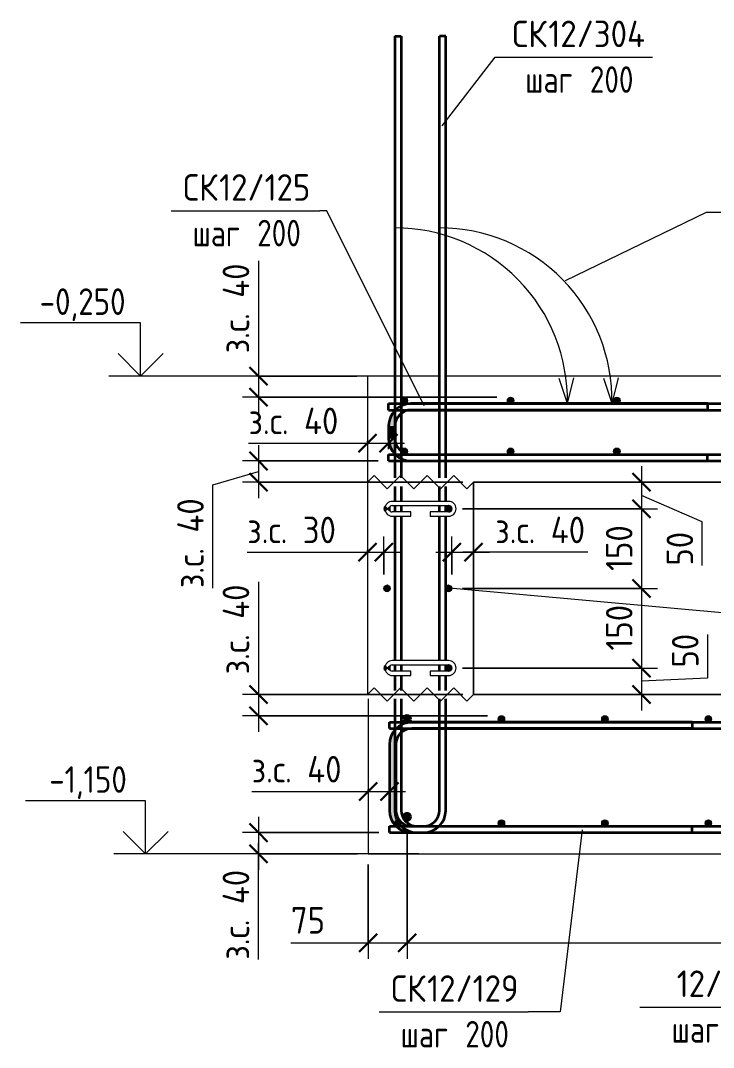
# Model space of a CAD drawing. Header units: millimetres. Extents: x 3129 to 68868, y -1586 to 12682.
# Drawn here: x 51418 to 52723, y -1515 to 420 of the extents above; entities that cross this region are included whole.
import ezdxf

# ---------------------------------------------------------------- set-up
doc = ezdxf.new("R2010")
doc.units = ezdxf.units.MM
for name, color, linetype, lineweight in [('AA_Dim', 7, 'Continuous', 9), ('AA_Dim-20', 7, 'Continuous', 9), ('AA_Linii', 7, 'Continuous', 9), ('AA_Oformlenie', 7, 'Continuous', 9), ('AA_Vinoska', 7, 'Continuous', 9), ('AA_Visotnaya otmetka', 7, 'Continuous', 9), ('AF_Perekritie', 7, 'Continuous', 18), ('AF_Perekritie_Опалубка', 253, 'Continuous', 20), ('AF_Stena_Опалубка', 253, 'Continuous', 18), ('KR_Armatura', 7, 'Continuous', 20), ('KR_Armatura_Tonkie', 7, 'Continuous', 20)]:
    doc.layers.add(name, color=color, linetype=linetype, lineweight=lineweight)
doc.styles.add('ISOCPEUR', font='isocpeur.TTF', dxfattribs={"width": 0.85, "height": 50})
doc.styles.add('ISOCPEUR_1', font='isocpeur.TTF', dxfattribs={"width": 0.9, "height": 50})
doc.styles.add('ISOCPEUR_2', font='isocpeur.TTF', dxfattribs={"width": 0.8, "height": 50})
doc.dimstyles.new('05_Округл_1мм__прозр_', dxfattribs={"dimscale": 304.8, "dimtxt": 50.137748, "dimasz": 0.111549, "dimexe": 0.098425, "dimexo": 0.065617, "dimgap": 0.006562, "dimtad": 1, "dimdec": 0, "dimdsep": 46, "dimtxsty": 'ISOCPEUR_1', "dimblk1": 'OBLIQUE', "dimblk2": 'OBLIQUE', "dimsah": 1, "dimcen": 0.09, "dimdle": 0.098425, "dimazin": 0, "dimtfac": 1, "dimtdec": 4, "dimtix": 1, "dimtmove": 1, "dimatfit": 3, "dimfxl": 1, "dimtvp": 1, "dimtolj": 1, "dimtzin": 0, "dimlwd": 18, "dimlwe": 18, "dimarcsym": 2})
doc.dimstyles.new('05_Округл_1мм__прозр__1', dxfattribs={"dimscale": 304.8, "dimtxt": 50.137748, "dimasz": 0.111549, "dimexe": 0.098425, "dimexo": 0.065617, "dimgap": 0.006562, "dimtad": 1, "dimdec": 0, "dimdsep": 46, "dimtxsty": 'ISOCPEUR_1', "dimblk1": 'OBLIQUE', "dimblk2": 'OBLIQUE', "dimsah": 1, "dimcen": 0.09, "dimdle": 0.098425, "dimazin": 0, "dimtfac": 1, "dimtdec": 4, "dimtix": 1, "dimtmove": 0, "dimatfit": 3, "dimfxl": 1, "dimtvp": 1, "dimtolj": 1, "dimtzin": 0, "dimlwd": 18, "dimlwe": 18, "dimarcsym": 2})
doc.dimstyles.new('05_Округл_5мм__прозр__1', dxfattribs={"dimscale": 304.8, "dimtxt": 50.137748, "dimasz": 0.111549, "dimexe": 0.098425, "dimexo": 0.065617, "dimgap": 0.006562, "dimtad": 1, "dimdec": 0, "dimrnd": 5, "dimdsep": 46, "dimtxsty": 'ISOCPEUR_1', "dimblk1": 'OBLIQUE', "dimblk2": 'OBLIQUE', "dimsah": 1, "dimcen": 0.09, "dimdle": 0.098425, "dimazin": 0, "dimtfac": 1, "dimtdec": 4, "dimtix": 1, "dimtmove": 1, "dimatfit": 3, "dimfxl": 1, "dimtvp": 1, "dimtolj": 1, "dimtzin": 0, "dimlwd": 18, "dimlwe": 18, "dimarcsym": 2})

# ---------------------------------------------------------------- blocks, each defined once
blk = doc.blocks.new('Засыпка 2 - Засыпка 2-3700114-Сечение 19')
at = {"layer": 'AF_Perekritie', "lineweight": 20}
for p, q in [((29875.061608, -450), (28515.061608, -450)), ((28515.061608, -450), (28515.061608, -850)), ((29875.061608, -850), (29875.061608, -450)), ((28515.061608, -850), (29875.061608, -850))]:
    blk.add_line(p, q, dxfattribs=at)
blk = doc.blocks.new('079_Шпилька _ЭлУзла_ - d8 А240-4081675-Сечение 19')
at = {"layer": 'AA_Oformlenie'}
for p, q in [((28468.061608, -786), (28362.061608, -786)), ((28362.061608, -794), (28468.061608, -794)), ((28397.061608, -806), (28362.061608, -806)), ((28397.061608, -814), (28397.061608, -806)), ((28468.061608, -806), (28433.061608, -806)), ((28433.061608, -806), (28433.061608, -814)), ((28362.061608, -814), (28397.061608, -814)), ((28433.061608, -814), (28468.061608, -814))]:
    blk.add_line(p, q, dxfattribs=at)
for centre, radius, start, end in [((28362.061608, -800), 14, 90, 270), ((28468.061608, -800), 14, 270, 90), ((28362.061608, -800), 6, 90, 270), ((28468.061608, -800), 6, 270, 90)]:
    blk.add_arc(centre, radius, start, end, dxfattribs=at)
blk = doc.blocks.new('Последовательность узлов - 3мм масшт20 маскировка-904226-Сечение 19')
at = {"layer": 'AA_Oformlenie'}
for p, q in [((28315.061608, -850), (28327.561608, -837.5)), ((28327.561608, -837.5), (28352.561608, -862.5)), ((28365.061608, -850), (28352.561608, -862.5)), ((28365.061608, -850), (28377.561608, -837.5)), ((28377.561608, -837.5), (28402.561608, -862.5)), ((28415.061608, -850), (28402.561608, -862.5)), ((28415.061608, -850), (28427.561608, -837.5)), ((28427.561608, -837.5), (28452.561608, -862.5)), ((28465.061608, -850), (28452.561608, -862.5)), ((28465.061608, -850), (28477.561608, -837.5)), ((28477.561608, -837.5), (28502.561608, -862.5)), ((28515.061608, -850), (28502.561608, -862.5))]:
    blk.add_line(p, q, dxfattribs=at)
blk = doc.blocks.new('DIMBLOCK73-Сечение 19')
at = {"layer": 'AA_Dim-20', "lineweight": 18}
for p, q in [((52145.7, -1106.3), (52145.7, -1347.4)), ((52145.7, -1317.4), (52145.7, -1106.3)), ((52072.6, -1170), (52072.6, -1347.4)), ((52072.6, -1317.4), (52072.6, -1170)), ((51927, -1317.4), (52068.1, -1317.4)), ((52042.6, -1317.4), (52145.7, -1317.4)), ((52068.1, -1317.4), (52109.2, -1317.4))]:
    blk.add_line(p, q, dxfattribs=at)
at = {"layer": 'AA_Dim-20', "lineweight": 30}
for p, q in [((52072.6, -1317.4), (52089.6, -1300.4)), ((52145.7, -1317.4), (52162.7, -1300.4)), ((52072.6, -1317.4), (52055.6, -1334.4)), ((52145.7, -1317.4), (52128.7, -1334.4))]:
    blk.add_line(p, q, dxfattribs=at)
at = {"layer": 'AA_Dim-20', "color": 0, "lineweight": 18, "insert": (51927, -1250.2), "char_height": 50, "width": 145.305, "attachment_point": 1, "line_spacing_factor": 1.135194, "style": 'ISOCPEUR_1'}
blk.add_mtext('75\\fISOCPEUR|b0|i0|c130|p34|;\\W.9;ㅤ', dxfattribs=at)
blk = doc.blocks.new('_Oblique')
at = {"color": 0, "linetype": 'ByBlock', "lineweight": -2}
blk.add_line((-0.5, -0.5), (0.5, 0.5), dxfattribs=at)
blk = doc.blocks.new('DIMBLOCK74-Сечение 19')
at = {"layer": 'AA_Dim-20', "lineweight": 18}
for p, q in [((55477.8, -1101.3), (55477.8, -1347.4)), ((55477.8, -1317.4), (55477.8, -1101.3)), ((52145.7, -1106.3), (52145.7, -1347.4)), ((52145.7, -1317.4), (52145.7, -1106.3)), ((52145.7, -1317.4), (55477.8, -1317.4))]:
    blk.add_line(p, q, dxfattribs=at)
at = {"layer": 'AA_Dim-20', "lineweight": 30}
for p, q in [((52145.7, -1317.4), (52162.7, -1300.4)), ((55477.8, -1317.4), (55494.8, -1300.4)), ((52145.7, -1317.4), (52128.7, -1334.4)), ((55477.8, -1317.4), (55460.8, -1334.4))]:
    blk.add_line(p, q, dxfattribs=at)
at = {"layer": 'AA_Dim-20', "color": 0, "lineweight": 18, "insert": (53698.7, -1250.2), "char_height": 50, "width": 271.311, "attachment_point": 1, "line_spacing_factor": 1.135194, "style": 'ISOCPEUR_1'}
blk.add_mtext('шаг 200', dxfattribs=at)
blk = doc.blocks.new('DIMBLOCK76-Сечение 19')
at = {"layer": 'AA_Dim-20', "lineweight": 18}
for p, q in [((51865.8, -1080), (51865.8, -1180)), ((52092.6, -1110), (51835.8, -1110)), ((51865.8, -1110), (52092.6, -1110)), ((51865.8, -1155), (51865.8, -1130)), ((52052.6, -1150), (51835.8, -1150)), ((51865.8, -1150), (52052.6, -1150)), ((51865.8, -1349.1), (51865.8, -1155))]:
    blk.add_line(p, q, dxfattribs=at)
at = {"layer": 'AA_Dim-20', "lineweight": 30}
for p, q in [((51865.8, -1110), (51848.8, -1093)), ((51865.8, -1110), (51882.8, -1127)), ((51865.8, -1150), (51848.8, -1133)), ((51865.8, -1150), (51882.8, -1167))]:
    blk.add_line(p, q, dxfattribs=at)
at = {"layer": 'AA_Dim-20', "color": 0, "lineweight": 18, "insert": (51798.6, -1349.1), "char_height": 50, "width": 208.876, "attachment_point": 1, "rotation": 90, "line_spacing_factor": 1.135194, "style": 'ISOCPEUR_1'}
blk.add_mtext('з.с. 40', dxfattribs=at)
blk = doc.blocks.new('DIMBLOCK77-Сечение 19')
at = {"layer": 'AA_Dim-20', "lineweight": 18}
for p, q in [((51865.8, -637.6), (51865.8, -831.7)), ((51865.8, -820), (51865.8, -920)), ((52251, -850), (51835.8, -850)), ((51865.8, -831.7), (51865.8, -870)), ((51865.8, -850), (52251, -850)), ((52297.4, -890), (51835.8, -890)), ((51865.8, -890), (52297.4, -890))]:
    blk.add_line(p, q, dxfattribs=at)
at = {"layer": 'AA_Dim-20', "lineweight": 30}
for p, q in [((51865.8, -850), (51848.8, -833)), ((51865.8, -850), (51882.8, -867)), ((51865.8, -890), (51848.8, -873)), ((51865.8, -890), (51882.8, -907))]:
    blk.add_line(p, q, dxfattribs=at)
at = {"layer": 'AA_Dim-20', "color": 0, "lineweight": 18, "insert": (51798.6, -811.7), "char_height": 50, "width": 208.876, "attachment_point": 1, "rotation": 90, "line_spacing_factor": 1.135194, "style": 'ISOCPEUR_1'}
blk.add_mtext('з.с. 40', dxfattribs=at)
blk = doc.blocks.new('DIMBLOCK78-Сечение 19')
at = {"layer": 'AA_Dim-20', "lineweight": 18}
for p, q in [((52587.2, -420), (52587.2, -500)), ((52591.2, -450), (52557.2, -450)), ((52587.2, -450), (52591.2, -450)), ((52701.4, -524.7), (52587.2, -475)), ((52250, -500), (52617.2, -500)), ((52587.2, -500), (52250, -500)), ((52701.4, -607.1), (52701.4, -524.7))]:
    blk.add_line(p, q, dxfattribs=at)
at = {"layer": 'AA_Dim-20', "lineweight": 30}
for p, q in [((52587.2, -450), (52570.2, -433)), ((52587.2, -450), (52604.2, -467)), ((52587.2, -500), (52570.2, -483)), ((52587.2, -500), (52604.2, -517))]:
    blk.add_line(p, q, dxfattribs=at)
at = {"layer": 'AA_Dim-20', "color": 0, "lineweight": 18, "insert": (52634.3, -607.1), "char_height": 50, "width": 74.923, "attachment_point": 1, "rotation": 90, "line_spacing_factor": 1.135194, "style": 'ISOCPEUR_1'}
blk.add_mtext('50', dxfattribs=at)
blk = doc.blocks.new('DIMBLOCK79-Сечение 19')
at = {"layer": 'AA_Dim-20', "lineweight": 30}
for p, q in [((52587.2, -500), (52570.2, -483)), ((52587.2, -500), (52604.2, -517)), ((52587.2, -650), (52570.2, -633)), ((52587.2, -650), (52604.2, -667))]:
    blk.add_line(p, q, dxfattribs=at)
at = {"layer": 'AA_Dim-20', "lineweight": 18}
for p, q in [((52250, -500), (52617.2, -500)), ((52587.2, -500), (52250, -500)), ((52587.2, -500), (52587.2, -650)), ((52250, -650), (52617.2, -650)), ((52587.2, -650), (52250, -650))]:
    blk.add_line(p, q, dxfattribs=at)
at = {"layer": 'AA_Dim-20', "color": 0, "lineweight": 18, "insert": (52520.1, -617.1), "char_height": 50, "width": 101.032, "attachment_point": 1, "rotation": 90, "line_spacing_factor": 1.135194, "style": 'ISOCPEUR_1'}
blk.add_mtext('150', dxfattribs=at)
blk = doc.blocks.new('DIMBLOCK80-Сечение 19')
at = {"layer": 'AA_Dim-20', "lineweight": 30}
for p, q in [((52587.2, -650), (52570.2, -633)), ((52587.2, -650), (52604.2, -667)), ((52587.2, -800), (52570.2, -783)), ((52587.2, -800), (52604.2, -817))]:
    blk.add_line(p, q, dxfattribs=at)
at = {"layer": 'AA_Dim-20', "lineweight": 18}
for p, q in [((52250, -650), (52617.2, -650)), ((52587.2, -650), (52250, -650)), ((52587.2, -650), (52587.2, -800)), ((52250, -800), (52617.2, -800)), ((52587.2, -800), (52250, -800))]:
    blk.add_line(p, q, dxfattribs=at)
at = {"layer": 'AA_Dim-20', "color": 0, "lineweight": 18, "insert": (52520.1, -767.1), "char_height": 50, "width": 101.032, "attachment_point": 1, "rotation": 90, "line_spacing_factor": 1.135194, "style": 'ISOCPEUR_1'}
blk.add_mtext('150', dxfattribs=at)
blk = doc.blocks.new('DIMBLOCK81-Сечение 19')
at = {"layer": 'AA_Dim-20', "lineweight": 18}
for p, q in [((52711.5, -736.7), (52711.5, -819.1)), ((52250, -800), (52617.2, -800)), ((52587.2, -800), (52250, -800)), ((52587.2, -800), (52587.2, -880)), ((52711.5, -819.1), (52587.2, -825)), ((52591.2, -850), (52557.2, -850)), ((52587.2, -850), (52591.2, -850))]:
    blk.add_line(p, q, dxfattribs=at)
at = {"layer": 'AA_Dim-20', "lineweight": 30}
for p, q in [((52587.2, -800), (52570.2, -783)), ((52587.2, -800), (52604.2, -817)), ((52587.2, -850), (52570.2, -833)), ((52587.2, -850), (52604.2, -867))]:
    blk.add_line(p, q, dxfattribs=at)
at = {"layer": 'AA_Dim-20', "color": 0, "lineweight": 18, "insert": (52644.4, -799.1), "char_height": 50, "width": 74.923, "attachment_point": 1, "rotation": 90, "line_spacing_factor": 1.135194, "style": 'ISOCPEUR_1'}
blk.add_mtext('50', dxfattribs=at)
blk = doc.blocks.new('DIMBLOCK82-Сечение 19')
at = {"layer": 'AA_Dim-20', "lineweight": 18}
for p, q in [((52102, -624), (52102, -552)), ((52071, -578), (52071, -612)), ((52071, -582), (52071, -578)), ((51844.9, -582), (52035.2, -582)), ((52035.2, -582), (52086.5, -582)), ((52041, -582), (52132, -582)), ((52102, -582), (52102, -624))]:
    blk.add_line(p, q, dxfattribs=at)
at = {"layer": 'AA_Dim-20', "lineweight": 30}
for p, q in [((52071, -582), (52088, -565)), ((52102, -582), (52119, -565)), ((52071, -582), (52054, -599)), ((52102, -582), (52085, -599))]:
    blk.add_line(p, q, dxfattribs=at)
at = {"layer": 'AA_Dim-20', "color": 0, "lineweight": 18, "insert": (51844.9, -514.9), "char_height": 50, "width": 204.335, "attachment_point": 1, "line_spacing_factor": 1.135194, "style": 'ISOCPEUR_1'}
blk.add_mtext('з.с. 30', dxfattribs=at)
blk = doc.blocks.new('DIMBLOCK83-Сечение 19')
at = {"layer": 'AA_Dim-20', "lineweight": 18}
for p, q in [((52230, -624), (52230, -552)), ((52271, -578), (52271, -612)), ((52271, -582), (52271, -578)), ((52200, -582), (52301, -582)), ((52230, -582), (52230, -624)), ((52291.8, -582), (52250.5, -582)), ((52485.9, -582), (52291.8, -582))]:
    blk.add_line(p, q, dxfattribs=at)
at = {"layer": 'AA_Dim-20', "lineweight": 30}
for p, q in [((52230, -582), (52247, -565)), ((52271, -582), (52288, -565)), ((52230, -582), (52213, -599)), ((52271, -582), (52254, -599))]:
    blk.add_line(p, q, dxfattribs=at)
at = {"layer": 'AA_Dim-20', "color": 0, "lineweight": 18, "insert": (52311.8, -514.9), "char_height": 50, "width": 208.876, "attachment_point": 1, "line_spacing_factor": 1.135194, "style": 'ISOCPEUR_1'}
blk.add_mtext('з.с. 40', dxfattribs=at)
blk = doc.blocks.new('DIMBLOCK93-Сечение 19')
at = {"layer": 'AA_Dim-20', "lineweight": 18}
for p, q in [((51865.8, -380), (51865.8, -480)), ((52091, -410), (51835.8, -410)), ((51865.8, -410), (52091, -410)), ((51780.1, -455.2), (51865.8, -430)), ((51780.1, -649.3), (51780.1, -455.2)), ((52251, -450), (51835.8, -450)), ((51865.8, -450), (52251, -450))]:
    blk.add_line(p, q, dxfattribs=at)
at = {"layer": 'AA_Dim-20', "lineweight": 30}
for p, q in [((51865.8, -410), (51848.8, -393)), ((51865.8, -410), (51882.8, -427)), ((51865.8, -450), (51848.8, -433)), ((51865.8, -450), (51882.8, -467))]:
    blk.add_line(p, q, dxfattribs=at)
at = {"layer": 'AA_Dim-20', "color": 0, "lineweight": 18, "insert": (51712.9, -649.3), "char_height": 50, "width": 208.876, "attachment_point": 1, "rotation": 90, "line_spacing_factor": 1.135194, "style": 'ISOCPEUR_1'}
blk.add_mtext('з.с. 40', dxfattribs=at)
blk = doc.blocks.new('DIMBLOCK94-Сечение 19')
at = {"layer": 'AA_Dim-20', "lineweight": 18}
for p, q in [((51865.8, -33), (51865.8, -227.1)), ((51865.8, -220), (51865.8, -320)), ((51865.8, -227.1), (51865.8, -270)), ((52051, -250), (51835.8, -250)), ((51865.8, -250), (52051, -250)), ((52314.6, -290), (51835.8, -290)), ((51865.8, -290), (52314.6, -290))]:
    blk.add_line(p, q, dxfattribs=at)
at = {"layer": 'AA_Dim-20', "lineweight": 30}
for p, q in [((51865.8, -250), (51848.8, -233)), ((51865.8, -250), (51882.8, -267)), ((51865.8, -290), (51848.8, -273)), ((51865.8, -290), (51882.8, -307))]:
    blk.add_line(p, q, dxfattribs=at)
at = {"layer": 'AA_Dim-20', "color": 0, "lineweight": 18, "insert": (51798.6, -207.1), "char_height": 50, "width": 208.876, "attachment_point": 1, "rotation": 90, "line_spacing_factor": 1.135194, "style": 'ISOCPEUR_1'}
blk.add_mtext('з.с. 40', dxfattribs=at)
blk = doc.blocks.new('DIMBLOCK95-Сечение 19')
at = {"layer": 'AA_Dim-20', "lineweight": 30}
for p, q in [((52072.6, -1032.6), (52089.6, -1015.6)), ((52112.6, -1032.6), (52129.6, -1015.6)), ((52072.6, -1032.6), (52055.6, -1049.6)), ((52112.6, -1032.6), (52095.6, -1049.6))]:
    blk.add_line(p, q, dxfattribs=at)
at = {"layer": 'AA_Dim-20', "lineweight": 18}
for p, q in [((51853.3, -1032.6), (52047.3, -1032.6)), ((52042.6, -1032.6), (52142.6, -1032.6)), ((52047.3, -1032.6), (52092.6, -1032.6)), ((52072.6, -1028.6), (52072.6, -1062.6)), ((52072.6, -1032.6), (52072.6, -1028.6)), ((52112.6, -1028.6), (52112.6, -1062.6)), ((52112.6, -1032.6), (52112.6, -1028.6))]:
    blk.add_line(p, q, dxfattribs=at)
at = {"layer": 'AA_Dim-20', "color": 0, "lineweight": 18, "insert": (51853.3, -965.5), "char_height": 50, "width": 208.876, "attachment_point": 1, "line_spacing_factor": 1.135194, "style": 'ISOCPEUR_1'}
blk.add_mtext('з.с. 40', dxfattribs=at)
blk = doc.blocks.new('DIMBLOCK96-Сечение 19')
at = {"layer": 'AA_Dim-20', "lineweight": 18}
for p, q in [((52111, -388), (52111, -346.7)), ((51847.3, -376.7), (52041.3, -376.7)), ((52041, -376.7), (52141, -376.7)), ((52041.3, -376.7), (52091, -376.7)), ((52071, -372.7), (52071, -406.7)), ((52071, -376.7), (52071, -372.7)), ((52111, -376.7), (52111, -388))]:
    blk.add_line(p, q, dxfattribs=at)
at = {"layer": 'AA_Dim-20', "lineweight": 30}
for p, q in [((52071, -376.7), (52088, -359.7)), ((52111, -376.7), (52128, -359.7)), ((52071, -376.7), (52054, -393.7)), ((52111, -376.7), (52094, -393.7))]:
    blk.add_line(p, q, dxfattribs=at)
at = {"layer": 'AA_Dim-20', "color": 0, "lineweight": 18, "insert": (51847.3, -309.6), "char_height": 50, "width": 208.876, "attachment_point": 1, "line_spacing_factor": 1.135194, "style": 'ISOCPEUR_1'}
blk.add_mtext('з.с. 40', dxfattribs=at)
blk = doc.blocks.new('010_Текст с выноской - Текст 2 строки-4025778-Сечение 19')
at = {"layer": 'AA_Vinoska'}
blk.add_line((28953.2, 58.6), (29453.2, 58.6), dxfattribs=at)
blk = doc.blocks.new('Высотные отметки - Стрелка вверх-400292-Сечение 19')
at = {"layer": 'AA_Vinoska'}
for p, q in [((27897.6, -1050), (27671.6, -1050)), ((27897.6, -1150), (27897.6, -1050)), ((27897.6, -1150), (27855.2, -1107.6)), ((27897.6, -1150), (27940, -1107.6)), ((27957.6, -1150), (27837.6, -1150))]:
    blk.add_line(p, q, dxfattribs=at)
blk = doc.blocks.new('042_М_Арматуры - Диам длина поз _ Шаг-2260295-Сечение 19')
at = {"layer": 'AA_Vinoska'}
blk.add_line((28337.5, -1447.6), (28617.5, -1447.6), dxfattribs=at)
blk = doc.blocks.new('042_М_Арматуры - Диам длина поз _ Комментарий-2260297-Сечение 19')
at = {"layer": 'AA_Vinoska'}
blk.add_line((28827.8, -1438.5), (29147.8, -1438.5), dxfattribs=at)

msp = doc.modelspace()

# ---------------------------------------------------------------- hatches: boundary and pattern name
at = {"layer": 'AA_Oformlenie'}
for points in [[(52145.7, -902), (52147.3, -901.8), (52148.7, -901.2), (52150, -900.2), (52150.9, -899), (52151.5, -897.6), (52151.7, -896), (52151.5, -894.4), (52150.9, -893), (52150, -891.8), (52148.7, -890.8), (52147.3, -890.2), (52145.7, -890), (52143.7, -890.4), (52142.3, -891.1), (52141.5, -891.8), (52140.5, -893), (52139.9, -894.4), (52139.7, -896), (52139.9, -897.6), (52140.5, -899), (52141.5, -900.2), (52142.7, -901.2), (52144.2, -901.8)], [(52145.7, -1086.3), (52147.3, -1086.1), (52148.7, -1085.5), (52150, -1084.5), (52150.9, -1083.3), (52151.5, -1081.8), (52151.7, -1080.3), (52151.5, -1078.7), (52150.9, -1077.3), (52149.6, -1075.7), (52148.7, -1075.1), (52146.8, -1074.4), (52145.7, -1074.3), (52143.4, -1074.8), (52142.7, -1075.1), (52141.5, -1076), (52140.5, -1077.3), (52139.9, -1078.7), (52139.7, -1080.3), (52139.9, -1081.8), (52140.5, -1083.3), (52141.5, -1084.5), (52143.4, -1085.7), (52144.2, -1086.1)]]:
    msp.add_hatch(color=250, dxfattribs=at).paths.add_polyline_path(points)
at = {"layer": 'KR_Armatura'}
h = msp.add_hatch(color=256, dxfattribs=at)
edge = h.paths.add_edge_path()
edge.add_arc((52140.6, -296), 6, 0, 360)
h = msp.add_hatch(color=256, dxfattribs=at)
edge = h.paths.add_edge_path()
edge.add_arc((52340.6, -296), 6, 0, 360)
h = msp.add_hatch(color=256, dxfattribs=at)
edge = h.paths.add_edge_path()
edge.add_arc((52540.6, -296), 6, 0, 360)
for points in [[(52137.6, -301.2), (52143.6, -301.2), (52146.6, -296), (52143.6, -290.8), (52137.6, -290.8), (52134.6, -296)], [(52337.6, -301.2), (52343.6, -301.2), (52346.6, -296), (52343.6, -290.8), (52337.6, -290.8), (52334.6, -296)], [(52537.6, -301.2), (52543.6, -301.2), (52546.6, -296), (52543.6, -290.8), (52537.6, -290.8), (52534.6, -296)], [(52137.6, -397.2), (52143.6, -397.2), (52146.6, -392), (52143.6, -386.8), (52137.6, -386.8), (52134.6, -392)], [(52337.6, -397.2), (52343.6, -397.2), (52346.6, -392), (52343.6, -386.8), (52337.6, -386.8), (52334.6, -392)], [(52537.6, -397.2), (52543.6, -397.2), (52546.6, -392), (52543.6, -386.8), (52537.6, -386.8), (52534.6, -392)], [(52104.6, -504.1), (52104.4, -503), (52104, -500), (52104.5, -496), (52102.8, -497), (52102.8, -503), (52104.5, -504)], [(52112.9, -503.2), (52113.2, -503), (52113.2, -497), (52112.8, -497), (52112.2, -498.4), (52112, -500), (52112.2, -501.6), (52112.8, -503)], [(52224, -506), (52229.2, -503), (52229.2, -497), (52224, -494), (52218.8, -497), (52218.8, -503), (52223.6, -505.8)], [(52108, -656), (52113.2, -653), (52113.2, -647), (52108, -644), (52102.8, -647), (52102.8, -653)], [(52224, -656), (52229.2, -653), (52229.2, -647), (52224, -644), (52218.8, -647), (52218.8, -653)], [(52104.6, -804.1), (52104.4, -803), (52104, -800), (52104.5, -796), (52102.8, -797), (52102.8, -803), (52104.5, -804)], [(52112.9, -803.2), (52113.2, -803), (52113.2, -797), (52112.8, -797), (52112.2, -798.4), (52112, -800), (52112.2, -801.6), (52112.8, -803)], [(52224, -806), (52229.2, -803), (52229.2, -797), (52224, -794), (52218.8, -797), (52218.8, -803), (52223.6, -805.8)], [(52320.4, -901.2), (52326.4, -901.2), (52329.4, -896), (52326.4, -890.8), (52320.4, -890.8), (52317.4, -896)], [(52515.1, -901.2), (52521.1, -901.2), (52524.1, -896), (52521.1, -890.8), (52515.1, -890.8), (52512.1, -896)], [(52709.9, -901.2), (52715.9, -901.2), (52718.9, -896), (52715.9, -890.8), (52709.9, -890.8), (52706.9, -896)], [(52125.6, -1097.2), (52131.6, -1097.2), (52134.6, -1092), (52131.6, -1086.8), (52125.6, -1086.8), (52122.6, -1092)], [(52320.4, -1097.2), (52326.4, -1097.2), (52329.4, -1092), (52326.4, -1086.8), (52320.4, -1086.8), (52317.4, -1092)], [(52515.1, -1097.2), (52521.1, -1097.2), (52524.1, -1092), (52521.1, -1086.8), (52515.1, -1086.8), (52512.1, -1092)], [(52709.9, -1097.2), (52715.9, -1097.2), (52718.9, -1092), (52715.9, -1086.8), (52709.9, -1086.8), (52706.9, -1092)]]:
    msp.add_hatch(color=256, dxfattribs=at).paths.add_polyline_path(points)
h = msp.add_hatch(color=256, dxfattribs=at)
edge = h.paths.add_edge_path()
edge.add_arc((52140.6, -392), 6, 0, 360)
h = msp.add_hatch(color=256, dxfattribs=at)
edge = h.paths.add_edge_path()
edge.add_arc((52340.6, -392), 6, 0, 360)
h = msp.add_hatch(color=256, dxfattribs=at)
edge = h.paths.add_edge_path()
edge.add_arc((52540.6, -392), 6, 0, 360)
h = msp.add_hatch(color=256, dxfattribs=at)
edge = h.paths.add_edge_path()
edge.add_arc((52108, -500), 6, 128.5263, 231.4737)
edge.add_line((52104.2, -504.7), (52108, -500))
edge.add_line((52108, -500), (52104.2, -495.3))
h = msp.add_hatch(color=256, dxfattribs=at)
edge = h.paths.add_edge_path()
edge.add_arc((52108, -500), 6, 326.8608, 393.1392)
edge.add_line((52113, -496.7), (52108, -500))
edge.add_line((52108, -500), (52113, -503.3))
h = msp.add_hatch(color=256, dxfattribs=at)
edge = h.paths.add_edge_path()
edge.add_arc((52224, -500), 6, 0, 360)
h = msp.add_hatch(color=256, dxfattribs=at)
edge = h.paths.add_edge_path()
edge.add_arc((52108, -650), 6, 0, 360)
h = msp.add_hatch(color=256, dxfattribs=at)
edge = h.paths.add_edge_path()
edge.add_arc((52224, -650), 6, 0, 360)
h = msp.add_hatch(color=256, dxfattribs=at)
edge = h.paths.add_edge_path()
edge.add_arc((52108, -800), 6, 128.5263, 231.4737)
edge.add_line((52104.2, -804.7), (52108, -800))
edge.add_line((52108, -800), (52104.2, -795.3))
h = msp.add_hatch(color=256, dxfattribs=at)
edge = h.paths.add_edge_path()
edge.add_arc((52108, -800), 6, 326.8608, 393.1392)
edge.add_line((52113, -796.7), (52108, -800))
edge.add_line((52108, -800), (52113, -803.3))
h = msp.add_hatch(color=256, dxfattribs=at)
edge = h.paths.add_edge_path()
edge.add_arc((52224, -800), 6, 0, 360)
h = msp.add_hatch(color=256, dxfattribs=at)
edge = h.paths.add_edge_path()
edge.add_arc((52323.4, -896), 6, 0, 360)
h = msp.add_hatch(color=256, dxfattribs=at)
edge = h.paths.add_edge_path()
edge.add_arc((52518.1, -896), 6, 0, 360)
h = msp.add_hatch(color=256, dxfattribs=at)
edge = h.paths.add_edge_path()
edge.add_arc((52712.9, -896), 6, 0, 360)
h = msp.add_hatch(color=256, dxfattribs=at)
edge = h.paths.add_edge_path()
edge.add_arc((52128.6, -1092), 6, 0, 360)
h = msp.add_hatch(color=256, dxfattribs=at)
edge = h.paths.add_edge_path()
edge.add_arc((52323.4, -1092), 6, 0, 360)
h = msp.add_hatch(color=256, dxfattribs=at)
edge = h.paths.add_edge_path()
edge.add_arc((52518.1, -1092), 6, 0, 360)
h = msp.add_hatch(color=256, dxfattribs=at)
edge = h.paths.add_edge_path()
edge.add_arc((52712.9, -1092), 6, 0, 360)
at = {"layer": 'KR_Armatura_Tonkie'}
h = msp.add_hatch(color=256, dxfattribs=at)
h.paths.add_polyline_path([(52112.4, -344), (52122.6, -344), (52122.6, -315.2), (52116.6, -323), (52112.4, -333.1), (52111, -344)])
h.paths.add_polyline_path([(52134.6, -320.6), (52138, -318), (52145.2, -315), (52153, -314), (52134.6, -314), (52134.6, -318)])
for points in [[(52122.6, -368), (52122.6, -344), (52111, -344), (52111, -368)], [(52122.6, -1068), (52122.6, -944), (52112.6, -944), (52112.6, -1068)]]:
    msp.add_hatch(color=256, dxfattribs=at).paths.add_polyline_path(points)
h = msp.add_hatch(color=256, dxfattribs=at)
h.paths.add_polyline_path([(52144.9, -398), (52153, -398), (52145.2, -397), (52138, -394), (52134.6, -391.4), (52134.6, -398), (52143.4, -398)])
h.paths.add_polyline_path([(52122.6, -396.8), (52122.6, -368), (52111, -368), (52112.4, -378.9), (52116.6, -389)])
h = msp.add_hatch(color=256, dxfattribs=at)
h.paths.add_polyline_path([(52114, -944), (52122.6, -944), (52122.6, -917.3), (52118.2, -923), (52114, -933.1), (52112.6, -944)])
h.paths.add_polyline_path([(52134.6, -921.9), (52139.6, -918), (52146.8, -915), (52154.6, -914), (52134.6, -914), (52134.6, -918.1)])
h = msp.add_hatch(color=256, dxfattribs=at)
h.paths.add_polyline_path([(52125.6, -1098), (52135.3, -1098), (52134.6, -1097.3), (52133.5, -1095.8), (52133.4, -1089.2), (52128.2, -1089), (52124, -1078.9), (52126.6, -1078.2), (52125.6, -1075.8), (52123.7, -1076.3), (52122.8, -1069.8), (52124.6, -1068), (52112.6, -1068), (52114, -1078.9), (52118.2, -1089), (52125.3, -1098)])
h.paths.add_polyline_path([(52137.3, -1098), (52147.3, -1098), (52147.8, -1097.1), (52146.8, -1097), (52139.6, -1094), (52137.9, -1097)])
h.paths.add_polyline_path([(52133.3, -1089.1), (52131.7, -1087), (52128.6, -1089)])

# ---------------------------------------------------------------- linework, layer by layer
at = {"layer": 'AA_Linii', "lineweight": 20}
for p, q in [((52447.6, -302), (52432.1, -254.4)), ((52447.6, -302), (52459.8, -253.5)), ((52531.6, -302), (52516.1, -254.4)), ((52531.6, -302), (52543.8, -253.5)), ((52145.7, -1074.3), (52145.7, -1086.3))]:
    msp.add_line(p, q, dxfattribs=at)
for centre in [(52122.6, -296), (52206.6, -296)]:
    msp.add_arc(centre, 325, 358.9422, 90, dxfattribs=at)
at = {"layer": 'AA_Linii', "lineweight": 50}
for centre, start, end in [((52145.7, -896), 360, 180), ((52145.7, -896), 180, 0), ((52145.7, -1080.3), 360, 180), ((52145.7, -1080.3), 180, 0)]:
    msp.add_arc(centre, 6, start, end, dxfattribs=at)
at = {"layer": 'AA_Vinoska'}
for p, q in [((52211.5, 221.4), (52311.4, 350.3)), ((52311.4, 350.3), (52328, 350.3)), ((51994.9, 61.2), (51981.8, 61.2)), ((52178, -306.4), (51994.9, 61.2)), ((52444.1, -70), (52709.1, 58.6)), ((52225.6, -649.1), (52775.6, -698.8)), ((52475.2, -1104.5), (52433.8, -1447.6)), ((52433.8, -1447.6), (52373.5, -1447.6))]:
    msp.add_line(p, q, dxfattribs=at)
at = {"layer": 'AA_Visotnaya otmetka'}
for p, q in [((51711, -250), (51644.1, -250)), ((52159.6, -250), (51711, -250)), ((51664.5, -1150), (51653.5, -1150)), ((52168, -1150), (51664.5, -1150))]:
    msp.add_line(p, q, dxfattribs=at)
at = {"layer": 'AF_Perekritie_Опалубка'}
for p, q in [((52122.6, -250), (52071, -250)), ((52071, -250), (52071, -450)), ((52206.6, -250), (52134.6, -250)), ((53682.6, -250), (52218.6, -250)), ((52271, -450), (53631, -450)), ((53631, -850), (52271, -850)), ((52072.6, -858), (52072.6, -1150)), ((52072.6, -1150), (55551, -1150))]:
    msp.add_line(p, q, dxfattribs=at)
at = {"layer": 'AF_Stena_Опалубка', "lineweight": 20}
for p, q in [((52071, -450), (52071, -850)), ((52271, -850), (52271, -450))]:
    msp.add_line(p, q, dxfattribs=at)
at = {"layer": 'KR_Armatura'}
for p, q in [((52137.6, -290.8), (52134.6, -296)), ((52134.6, -296), (52137.6, -301.2)), ((52143.6, -290.8), (52137.6, -290.8)), ((52137.6, -301.2), (52143.6, -301.2)), ((52146.6, -296), (52143.6, -290.8)), ((52143.6, -301.2), (52146.6, -296)), ((52337.6, -290.8), (52334.6, -296)), ((52334.6, -296), (52337.6, -301.2)), ((52343.6, -290.8), (52337.6, -290.8)), ((52337.6, -301.2), (52343.6, -301.2)), ((52346.6, -296), (52343.6, -290.8)), ((52343.6, -301.2), (52346.6, -296)), ((52537.6, -290.8), (52534.6, -296)), ((52534.6, -296), (52537.6, -301.2)), ((52543.6, -290.8), (52537.6, -290.8)), ((52537.6, -301.2), (52543.6, -301.2)), ((52546.6, -296), (52543.6, -290.8)), ((52543.6, -301.2), (52546.6, -296)), ((52137.6, -386.8), (52134.6, -392)), ((52143.6, -386.8), (52137.6, -386.8)), ((52146.6, -392), (52143.6, -386.8)), ((52337.6, -386.8), (52334.6, -392)), ((52343.6, -386.8), (52337.6, -386.8)), ((52346.6, -392), (52343.6, -386.8)), ((52537.6, -386.8), (52534.6, -392)), ((52543.6, -386.8), (52537.6, -386.8)), ((52546.6, -392), (52543.6, -386.8)), ((52134.6, -392), (52137.6, -397.2)), ((52137.6, -397.2), (52143.6, -397.2)), ((52143.6, -397.2), (52146.6, -392)), ((52334.6, -392), (52337.6, -397.2)), ((52337.6, -397.2), (52343.6, -397.2)), ((52343.6, -397.2), (52346.6, -392)), ((52534.6, -392), (52537.6, -397.2)), ((52537.6, -397.2), (52543.6, -397.2)), ((52543.6, -397.2), (52546.6, -392)), ((52104.5, -496), (52102.8, -497)), ((52102.8, -497), (52102.8, -503)), ((52104, -500), (52104.5, -496)), ((52104.4, -503), (52104, -500)), ((52108, -500), (52104.2, -495.3)), ((52104.2, -504.7), (52108, -500)), ((52113, -496.7), (52108, -500)), ((52108, -500), (52113, -503.3)), ((52112.2, -498.4), (52112, -500)), ((52112, -500), (52112.2, -501.6)), ((52112.8, -497), (52112.2, -498.4)), ((52112.2, -501.6), (52112.8, -503)), ((52113.2, -497), (52112.8, -497)), ((52113.2, -503), (52113.2, -497)), ((52224, -494), (52218.8, -497)), ((52218.8, -497), (52218.8, -503)), ((52229.2, -497), (52224, -494)), ((52229.2, -503), (52229.2, -497)), ((52102.8, -503), (52104.5, -504)), ((52104.6, -504.1), (52104.4, -503)), ((52104.5, -504), (52104.6, -504.1)), ((52112.8, -503), (52112.9, -503.2)), ((52112.9, -503.2), (52113.2, -503)), ((52218.8, -503), (52223.6, -505.8)), ((52223.6, -505.8), (52224, -506)), ((52224, -506), (52229.2, -503)), ((52108, -644), (52102.8, -647)), ((52102.8, -647), (52102.8, -653)), ((52102.8, -653), (52108, -656)), ((52113.2, -647), (52108, -644)), ((52108, -656), (52113.2, -653)), ((52113.2, -653), (52113.2, -647)), ((52224, -644), (52218.8, -647)), ((52218.8, -647), (52218.8, -653)), ((52218.8, -653), (52224, -656)), ((52229.2, -647), (52224, -644)), ((52224, -656), (52229.2, -653)), ((52229.2, -653), (52229.2, -647)), ((52104.5, -796), (52102.8, -797)), ((52102.8, -797), (52102.8, -803)), ((52102.8, -803), (52104.5, -804)), ((52104, -800), (52104.5, -796)), ((52104.4, -803), (52104, -800)), ((52108, -800), (52104.2, -795.3)), ((52104.2, -804.7), (52108, -800)), ((52104.6, -804.1), (52104.4, -803)), ((52104.5, -804), (52104.6, -804.1)), ((52113, -796.7), (52108, -800)), ((52108, -800), (52113, -803.3)), ((52112.2, -798.4), (52112, -800)), ((52112, -800), (52112.2, -801.6)), ((52112.8, -797), (52112.2, -798.4)), ((52112.2, -801.6), (52112.8, -803)), ((52113.2, -797), (52112.8, -797)), ((52112.8, -803), (52112.9, -803.2)), ((52112.9, -803.2), (52113.2, -803)), ((52113.2, -803), (52113.2, -797)), ((52224, -794), (52218.8, -797)), ((52218.8, -797), (52218.8, -803)), ((52218.8, -803), (52223.6, -805.8)), ((52223.6, -805.8), (52224, -806)), ((52229.2, -797), (52224, -794)), ((52224, -806), (52229.2, -803)), ((52229.2, -803), (52229.2, -797)), ((52320.4, -890.8), (52317.4, -896)), ((52317.4, -896), (52320.4, -901.2)), ((52326.4, -890.8), (52320.4, -890.8)), ((52320.4, -901.2), (52326.4, -901.2)), ((52329.4, -896), (52326.4, -890.8)), ((52326.4, -901.2), (52329.4, -896)), ((52515.1, -890.8), (52512.1, -896)), ((52512.1, -896), (52515.1, -901.2)), ((52521.1, -890.8), (52515.1, -890.8)), ((52515.1, -901.2), (52521.1, -901.2)), ((52524.1, -896), (52521.1, -890.8)), ((52521.1, -901.2), (52524.1, -896)), ((52709.9, -890.8), (52706.9, -896)), ((52706.9, -896), (52709.9, -901.2)), ((52715.9, -890.8), (52709.9, -890.8)), ((52709.9, -901.2), (52715.9, -901.2)), ((52718.9, -896), (52715.9, -890.8)), ((52715.9, -901.2), (52718.9, -896)), ((52125.6, -1086.8), (52122.6, -1092)), ((52122.6, -1092), (52125.6, -1097.2)), ((52131.6, -1086.8), (52125.6, -1086.8)), ((52125.6, -1097.2), (52131.6, -1097.2)), ((52134.6, -1092), (52131.6, -1086.8)), ((52131.6, -1097.2), (52134.6, -1092)), ((52320.4, -1086.8), (52317.4, -1092)), ((52317.4, -1092), (52320.4, -1097.2)), ((52326.4, -1086.8), (52320.4, -1086.8)), ((52320.4, -1097.2), (52326.4, -1097.2)), ((52329.4, -1092), (52326.4, -1086.8)), ((52326.4, -1097.2), (52329.4, -1092)), ((52515.1, -1086.8), (52512.1, -1092)), ((52512.1, -1092), (52515.1, -1097.2)), ((52521.1, -1086.8), (52515.1, -1086.8)), ((52515.1, -1097.2), (52521.1, -1097.2)), ((52524.1, -1092), (52521.1, -1086.8)), ((52521.1, -1097.2), (52524.1, -1092)), ((52709.9, -1086.8), (52706.9, -1092)), ((52706.9, -1092), (52709.9, -1097.2)), ((52715.9, -1086.8), (52709.9, -1086.8)), ((52709.9, -1097.2), (52715.9, -1097.2)), ((52718.9, -1092), (52715.9, -1086.8)), ((52715.9, -1097.2), (52718.9, -1092))]:
    msp.add_line(p, q, dxfattribs=at)
for centre in [(52140.6, -296), (52340.6, -296), (52540.6, -296), (52140.6, -392), (52340.6, -392), (52540.6, -392), (52224, -500), (52108, -650), (52224, -650), (52224, -800), (52323.4, -896), (52518.1, -896), (52712.9, -896), (52128.6, -1092), (52323.4, -1092), (52518.1, -1092), (52712.9, -1092)]:
    msp.add_circle(centre, 6, dxfattribs=at)
for centre, start, end in [((52108, -500), 128.5263, 231.4737), ((52108, -500), 326.8608, 33.1392), ((52108, -800), 128.5263, 231.4737), ((52108, -800), 326.8608, 33.1392)]:
    msp.add_arc(centre, 6, start, end, dxfattribs=at)
at = {"layer": 'KR_Armatura_Tonkie', "lineweight": 35}
for p, q in [((52122.6, 390), (52122.6, -442)), ((52122.6, 390), (52134.6, 390)), ((52134.6, 390), (52134.6, -442)), ((52218.6, 390), (52206.6, 390)), ((52206.6, -442), (52206.6, 390)), ((52218.6, -442), (52218.6, 390)), ((52111, -302), (53828.5, -302)), ((52111, -314), (52111, -302)), ((52711, -302), (52153, -302)), ((52711, -302), (52711, -314)), ((52111, -314), (53828.5, -314)), ((52711, -314), (52153, -314)), ((52111, -344), (52111, -368)), ((52123, -344), (52123, -368)), ((52111, -398), (53826, -398)), ((52111, -410), (52111, -398)), ((52153, -398), (52711, -398)), ((52711, -410), (52711, -398)), ((52111, -410), (53826, -410)), ((52153, -410), (52711, -410)), ((52122.6, -458), (52122.6, -486)), ((52134.6, -458), (52134.6, -486)), ((52206.6, -486), (52206.6, -458)), ((52218.6, -486), (52218.6, -458)), ((52122.6, -494), (52122.6, -506)), ((52134.6, -494), (52134.6, -506)), ((52206.6, -506), (52206.6, -494)), ((52218.6, -506), (52218.6, -494)), ((52122.6, -514), (52122.6, -786)), ((52134.6, -514), (52134.6, -786)), ((52206.6, -786), (52206.6, -514)), ((52218.6, -786), (52218.6, -514)), ((52122.6, -794), (52122.6, -806)), ((52134.6, -794), (52134.6, -806)), ((52206.6, -806), (52206.6, -794)), ((52218.6, -806), (52218.6, -794)), ((52122.6, -814), (52122.6, -842)), ((52134.6, -814), (52134.6, -842)), ((52206.6, -842), (52206.6, -814)), ((52218.6, -842), (52218.6, -814)), ((52122.6, -858), (52122.6, -1068)), ((52134.6, -858), (52134.6, -1068)), ((52206.6, -1068), (52206.6, -858)), ((52218.6, -1068), (52218.6, -858)), ((52112.6, -902), (53685.6, -902)), ((52112.6, -914), (52112.6, -902)), ((52682.6, -902), (52154.6, -902)), ((52682.6, -902), (52682.6, -914)), ((52112.6, -914), (55511, -914)), ((52682.6, -914), (52154.6, -914)), ((52112.6, -944), (52112.6, -1068)), ((52124.6, -944), (52124.6, -1068)), ((52112.6, -1098), (55511, -1098)), ((52112.6, -1110), (52112.6, -1098)), ((52154.6, -1098), (52682.6, -1098)), ((52164.6, -1098), (52176.6, -1098)), ((52682.6, -1110), (52682.6, -1098)), ((52112.6, -1110), (55511, -1110)), ((52154.6, -1110), (52682.6, -1110)), ((52164.6, -1110), (52176.6, -1110))]:
    msp.add_line(p, q, dxfattribs=at)
for centre, radius, start, end in [((52153, -344), 42, 90, 180), ((52153, -344), 30, 90, 180), ((52153, -368), 42, 180, 270), ((52153, -368), 30, 180, 270), ((52154.6, -944), 42, 90, 180), ((52154.6, -944), 30, 90, 180), ((52154.6, -1068), 42, 180, 270), ((52164.6, -1068), 42, 180, 270), ((52154.6, -1068), 30, 180, 270), ((52164.6, -1068), 30, 180, 270), ((52176.6, -1068), 30, 270, 360), ((52176.6, -1068), 42, 270, 0)]:
    msp.add_arc(centre, radius, start, end, dxfattribs=at)

# ---------------------------------------------------------------- block references
at = {"layer": 'AA_Oformlenie'}
for name, p in [('Последовательность узлов - 3мм масшт20 маскировка-904226-Сечение 19', (23755.9, 400)), ('079_Шпилька _ЭлУзла_ - d8 А240-4081675-Сечение 19', (23755.9, 300)), ('079_Шпилька _ЭлУзла_ - d8 А240-4081675-Сечение 19', (23755.9, 0)), ('Последовательность узлов - 3мм масшт20 маскировка-904226-Сечение 19', (23755.9, 0))]:
    msp.add_blockref(name, p, dxfattribs=at)
at = {"layer": 'AA_Vinoska'}
for name, p in [('042_М_Арматуры - Диам длина поз _ Шаг-2260295-Сечение 19', (23990.5, 1797.9)), ('042_М_Арматуры - Диам длина поз _ Шаг-2260295-Сечение 19', (23364.3, 1508.7)), ('010_Текст с выноской - Текст 2 строки-4025778-Сечение 19', (23755.9, 0)), ('Высотные отметки - Стрелка вверх-400292-Сечение 19', (23755.9, 0)), ('042_М_Арматуры - Диам длина поз _ Шаг-2260295-Сечение 19', (23755.9, 0)), ('042_М_Арматуры - Диам длина поз _ Комментарий-2260297-Сечение 19', (23755.9, 0)), ('042_М_Арматуры - Диам длина поз _ Комментарий-2260297-Сечение 19', (23755.9, 0))]:
    msp.add_blockref(name, p, dxfattribs=at)
at = {"layer": 'AA_Visotnaya otmetka'}
msp.add_blockref('Высотные отметки - Стрелка вверх-400292-Сечение 19', (23746.4, 900), dxfattribs=at)
at = {"layer": 'AF_Perekritie_Опалубка'}
msp.add_blockref('Засыпка 2 - Засыпка 2-3700114-Сечение 19', (23755.9, 0), dxfattribs=at)

# ---------------------------------------------------------------- texts
at = {"layer": 'AA_Vinoska', "char_height": 50, "attachment_point": 1}
for s, insert, width, style in [('СК', (52343.8, 419.4), 82.253, 'ISOCPEUR_1'), ('12/304', (52411.7, 419.4), 226.557, 'ISOCPEUR_1'), (' 200', (52464.3, 333.4), 133.401, 'ISOCPEUR_2'), ('шаг', (52368, 333.4), 116.726, 'ISOCPEUR_2'), ('СК', (51724.1, 130.2), 82.253, 'ISOCPEUR_1'), ('12/125', (51791.9, 130.2), 210.683, 'ISOCPEUR_1'), (' 200', (51838.1, 44.2), 133.401, 'ISOCPEUR_2'), ('шаг', (51741.8, 44.2), 116.726, 'ISOCPEUR_2'), ('12/340', (52653.4, -1369.5), 226.557, 'ISOCPEUR_1'), ('12/340', (52653.4, -1369.5), 226.557, 'ISOCPEUR_1'), ('СК', (52115.7, -1378.6), 82.253, 'ISOCPEUR_1'), ('12/129', (52183.6, -1378.6), 210.683, 'ISOCPEUR_1'), (' 200', (52229.8, -1464.6), 133.401, 'ISOCPEUR_2'), ('шаг', (52133.5, -1464.6), 116.726, 'ISOCPEUR_2'), ('шаг', (52643.7, -1455.5), 116.726, 'ISOCPEUR_2')]:
    msp.add_mtext(s, dxfattribs=dict(at, insert=insert, width=width, style=style))
at = {"layer": 'AA_Visotnaya otmetka', "char_height": 50, "attachment_point": 1, "line_spacing_factor": 1.135194, "style": 'ISOCPEUR'}
for s, insert, width in [('-0,250', (51454.1, -84.9), 191.919), ('-1,150', (51472.1, -984.9), 171.464)]:
    msp.add_mtext(s, dxfattribs=dict(at, insert=insert, width=width))

# ---------------------------------------------------------------- dimensions: what is measured, and where the dimension line sits
at = {"layer": 'AA_Dim', "lineweight": 18}
for base, p1, p2, dimstyle, override, picture, middle in [((51865.8, -290), (52071, -250), (52334.6, -290), '05_Округл_5мм__прозр__1', {"dimpost": 'з.с. <>', "dimfxl": 266.646342}, 'DIMBLOCK94-Сечение 19', (51832, -102.6)), ((51865.8, -450), (52111, -410), (52271, -450), '05_Округл_5мм__прозр__1', {"dimpost": 'з.с. <>', "dimfxl": 164.924225}, 'DIMBLOCK93-Сечение 19', (51746.3, -544.8)), ((52587.2, -500), (52611.2, -450), (52230, -500), '05_Округл_1мм__прозр_', {"dimpost": '<>', "dimfxl": 384.51597}, 'DIMBLOCK78-Сечение 19', (52667.6, -569.7)), ((51865.8, -890), (52271, -850), (52317.4, -890), '05_Округл_1мм__прозр_', {"dimpost": 'з.с. <>', "dimfxl": 61.259413}, 'DIMBLOCK77-Сечение 19', (51832, -707.2)), ((52587.2, -850), (52230, -800), (52611.2, -850), '05_Округл_1мм__прозр_', {"dimpost": '<>', "dimfxl": 384.51597}, 'DIMBLOCK81-Сечение 19', (52677.7, -761.7)), ((51865.8, -1150), (52112.6, -1110), (52072.6, -1150), '05_Округл_1мм__прозр_', {"dimpost": 'з.с. <>', "dimfxl": 56.568542}, 'DIMBLOCK76-Сечение 19', (51832, -1244.7))]:
    dim = msp.add_linear_dim(base=base, p1=p1, p2=p2, angle=90, dimstyle=dimstyle, override=override, dxfattribs=at)
    dim.commit()
    dim.dimension.update_dxf_attribs({"geometry": picture, "text_midpoint": middle, "dimtype": 160, "text_rotation": 90})
for base, p1, p2, override, picture, middle in [((52111, -376.7), (52071, -352.7), (52111, -368), {"dimpost": 'з.с. <>', "dimfxl": 42.83163}, 'DIMBLOCK96-Сечение 19', (51951.7, -342.9)), ((52102, -582), (52071, -558), (52102, -644), {"dimpost": 'з.с. <>', "dimfxl": 91.440285}, 'DIMBLOCK82-Сечение 19', (51947.1, -548.2)), ((52271, -582), (52230, -644), (52271, -558), {"dimpost": 'з.с. <>', "dimfxl": 95.29599}, 'DIMBLOCK83-Сечение 19', (52416.2, -548.2)), ((52112.6, -1032.6), (52072.6, -1008.6), (52112.6, -1008.6), {"dimpost": 'з.с. <>', "dimfxl": 40}, 'DIMBLOCK95-Сечение 19', (51957.7, -998.8))]:
    dim = msp.add_linear_dim(base=base, p1=p1, p2=p2, dimstyle='05_Округл_5мм__прозр__1', override=override, dxfattribs=at)
    dim.commit()
    dim.dimension.update_dxf_attribs({"geometry": picture, "text_midpoint": middle, "dimtype": 160})
for base, p1, p2, picture, middle in [((52587.2, -650), (52230, -500), (52230, -650), 'DIMBLOCK79-Сечение 19', (52560.2, -575)), ((52587.2, -800), (52230, -650), (52230, -800), 'DIMBLOCK80-Сечение 19', (52560.2, -725))]:
    dim = msp.add_linear_dim(base=base, p1=p1, p2=p2, angle=90, dimstyle='05_Округл_1мм__прозр__1', override={"dimpost": '<>', "dimfxl": 150}, dxfattribs=at)
    dim.commit()
    dim.dimension.update_dxf_attribs({"geometry": picture, "text_midpoint": middle})
dim = msp.add_linear_dim(base=(55477.8, -1317.4), p1=(52145.7, -1086.3), p2=(55477.8, -1081.3), text='шаг 200', dimstyle='05_Округл_1мм__прозр__1', override={"dimpost": '<>', "dimfxl": 3332.111085}, dxfattribs=at)
dim.commit()
dim.dimension.update_dxf_attribs({"geometry": 'DIMBLOCK74-Сечение 19', "text_midpoint": (53811.8, -1290.4)})
dim = msp.add_linear_dim(base=(52145.7, -1317.4), p1=(52072.6, -1150), p2=(52145.7, -1086.3), text='75ㅤ', dimstyle='05_Округл_1мм__прозр_', override={"dimpost": '<>', "dimfxl": 97.013198}, dxfattribs=at)
dim.commit()
dim.dimension.update_dxf_attribs({"geometry": 'DIMBLOCK73-Сечение 19', "text_midpoint": (51999.7, -1283.6), "dimtype": 160})

doc.saveas('drawing.dxf')
